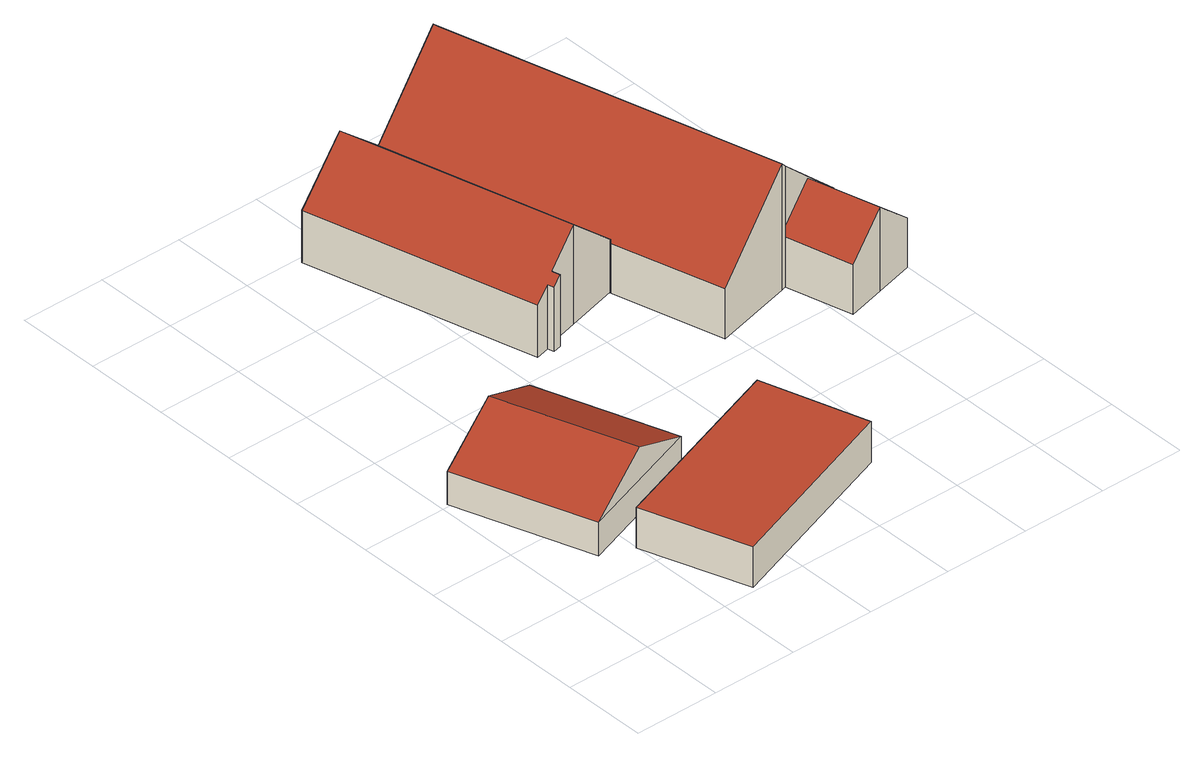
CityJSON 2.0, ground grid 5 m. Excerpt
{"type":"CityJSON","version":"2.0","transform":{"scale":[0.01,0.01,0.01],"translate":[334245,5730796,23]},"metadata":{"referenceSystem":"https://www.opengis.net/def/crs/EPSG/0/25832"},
"CityObjects":{
"building1":{"type":"Building","attributes":{"Geometrietyp2DReferenz":"3000","Gemeindeschluessel":"05170012","function":"31001_2463","roofType":"3100","measuredHeight":3.95},"address":[{"country":"Germany","locality":"Hamminkeln","thoroughfareNumber":"16","thoroughfareName":"Zum Weißenstein"}],"geometry":[{"type":"Solid","lod":"2","boundaries":[[[[0,1,2,3]],[[4,5,1,0]],[[6,7,5,4]],[[3,2,7,6]],[[0,8,4]],[[6,9,3]],[[3,9,8,0]],[[4,8,9,6]],[[1,5,7,2]]]],"semantics":{"surfaces":[{"type":"WallSurface"},{"type":"RoofSurface"},{"type":"GroundSurface"}],"values":[[0,0,0,0,0,0,1,1,2]]}}]},
"building2":{"type":"Building","attributes":{"Geometrietyp2DReferenz":"3000","Gemeindeschluessel":"05170012","function":"31001_2463","roofType":"1000","measuredHeight":2.44},"address":[{"country":"Germany","locality":"Hamminkeln","thoroughfareNumber":"16","thoroughfareName":"Zum Weißenstein"}],"geometry":[{"type":"Solid","lod":"2","boundaries":[[[[10,11,12,13]],[[14,15,11,10]],[[16,17,15,14]],[[13,12,17,16]],[[14,10,13,16]],[[11,15,17,12]]]],"semantics":{"surfaces":[{"type":"WallSurface"},{"type":"RoofSurface"},{"type":"GroundSurface"}],"values":[[0,0,0,0,1,2]]}}]},
"building3":{"type":"Building","attributes":{"Geometrietyp2DReferenz":"3000","Gemeindeschluessel":"05170012","function":"31001_1010","roofType":"3100","measuredHeight":5.93},"address":[{"country":"Germany","locality":"Hamminkeln","thoroughfareNumber":"16","thoroughfareName":"Zum Weißenstein"}],"geometry":[{"type":"Solid","lod":"2","boundaries":[[[[18,19,20,21]],[[22,23,19,18]],[[24,25,23,22]],[[26,27,25,24]],[[28,29,27,26]],[[30,31,29,28]],[[32,33,31,30]],[[34,35,33,32]],[[36,37,35,34]],[[38,39,37,36]],[[40,41,39,38]],[[21,20,41,40]],[[26,24,22,18,28]],[[21,40,38,36,34,32,30,28,18]],[[19,23,25,27,29,31,33,35,37,39,41,20]]]],"semantics":{"surfaces":[{"type":"WallSurface"},{"type":"RoofSurface"},{"type":"GroundSurface"}],"values":[[0,0,0,0,0,0,0,0,0,0,0,0,1,1,2]]}}]},
"building4":{"type":"Building","attributes":{"Geometrietyp2DReferenz":"3000","Gemeindeschluessel":"05170012","function":"31001_1010","roofType":"3100","measuredHeight":7.54},"address":[{"country":"Germany","locality":"Hamminkeln","thoroughfareNumber":"16","thoroughfareName":"Zum Weißenstein"}],"geometry":[{"type":"Solid","lod":"2","boundaries":[[[[42,43,44,45]],[[46,47,43,42]],[[48,49,47,46]],[[50,51,49,48]],[[52,53,51,50]],[[54,55,53,52]],[[56,57,55,54]],[[58,59,57,56]],[[60,61,59,58]],[[45,44,61,60]],[[46,42,45,60,58,48]],[[56,54,52,50,48,58]],[[43,47,49,51,53,55,57,59,61,44]]]],"semantics":{"surfaces":[{"type":"WallSurface"},{"type":"RoofSurface"},{"type":"GroundSurface"}],"values":[[0,0,0,0,0,0,0,0,0,0,1,1,2]]}}]},
"building5":{"type":"Building","attributes":{"Geometrietyp2DReferenz":"3000","Gemeindeschluessel":"05170012","function":"31001_1010","roofType":"3100","measuredHeight":5.02},"address":[{"country":"Germany","locality":"Hamminkeln","thoroughfareNumber":"16","thoroughfareName":"Zum Weißenstein"}],"geometry":[{"type":"Solid","lod":"2","boundaries":[[[[62,63,64,65]],[[66,67,63,62]],[[68,69,67,66]],[[70,71,69,68]],[[72,73,71,70]],[[74,75,73,72]],[[65,64,75,74]],[[62,65,74,72,66]],[[70,68,66,72]],[[63,67,69,71,73,75,64]]]],"semantics":{"surfaces":[{"type":"WallSurface"},{"type":"RoofSurface"},{"type":"GroundSurface"}],"values":[[0,0,0,0,0,0,0,1,1,2]]}}]}
},
"vertices":[
[1072,968,232],[1072,968,32],[799,1768,32],[799,1768,232],[306,702,232],[306,702,32],[32,1502,232],[32,1502,32],[689,835,427],[416,1635,427],
[1809,409,271],[1809,409,27],[1619,1031,27],[1619,1031,271],[701,18,271],[701,18,27],[490,636,271],[490,636,27],
[1131,3539,622],[1131,3539,28],[818,3459,28],[818,3459,340],[1444,3619,340],[1444,3619,28],[1784,2291,340],[1784,2291,28],[1780,2290,344],[1780,2290,28],[1472,2211,622],[1472,2211,28],[1292,2164,459],[1292,2164,28],[1294,2154,459],[1294,2154,28],[1304,2116,459],[1304,2116,28],[1253,2103,413],[1253,2103,28],[1243,2141,413],[1243,2141,28],[1162,2121,340],[1162,2121,28],
[1784,2291,323],[1784,2291,20],[1780,2290,20],[1780,2290,319],[1444,3619,322],[1444,3619,20],[1911,3739,775],[1911,3739,20],[2378,3858,322],[2378,3858,20],[2888,1911,322],[2888,1911,20],[2441,1793,751],[2441,1793,20],[2449,1767,750],[2449,1767,20],[2423,1761,775],[2423,1761,20],[1950,1640,322],[1950,1640,20],
[2441,1793,320],[2441,1793,22],[2449,1767,22],[2449,1767,321],[2665,1852,524],[2665,1852,22],[2888,1911,320],[2888,1911,22],[2997,1495,320],[2997,1495,22],[2772,1437,524],[2772,1437,22],[2547,1380,320],[2547,1380,22]
]}
